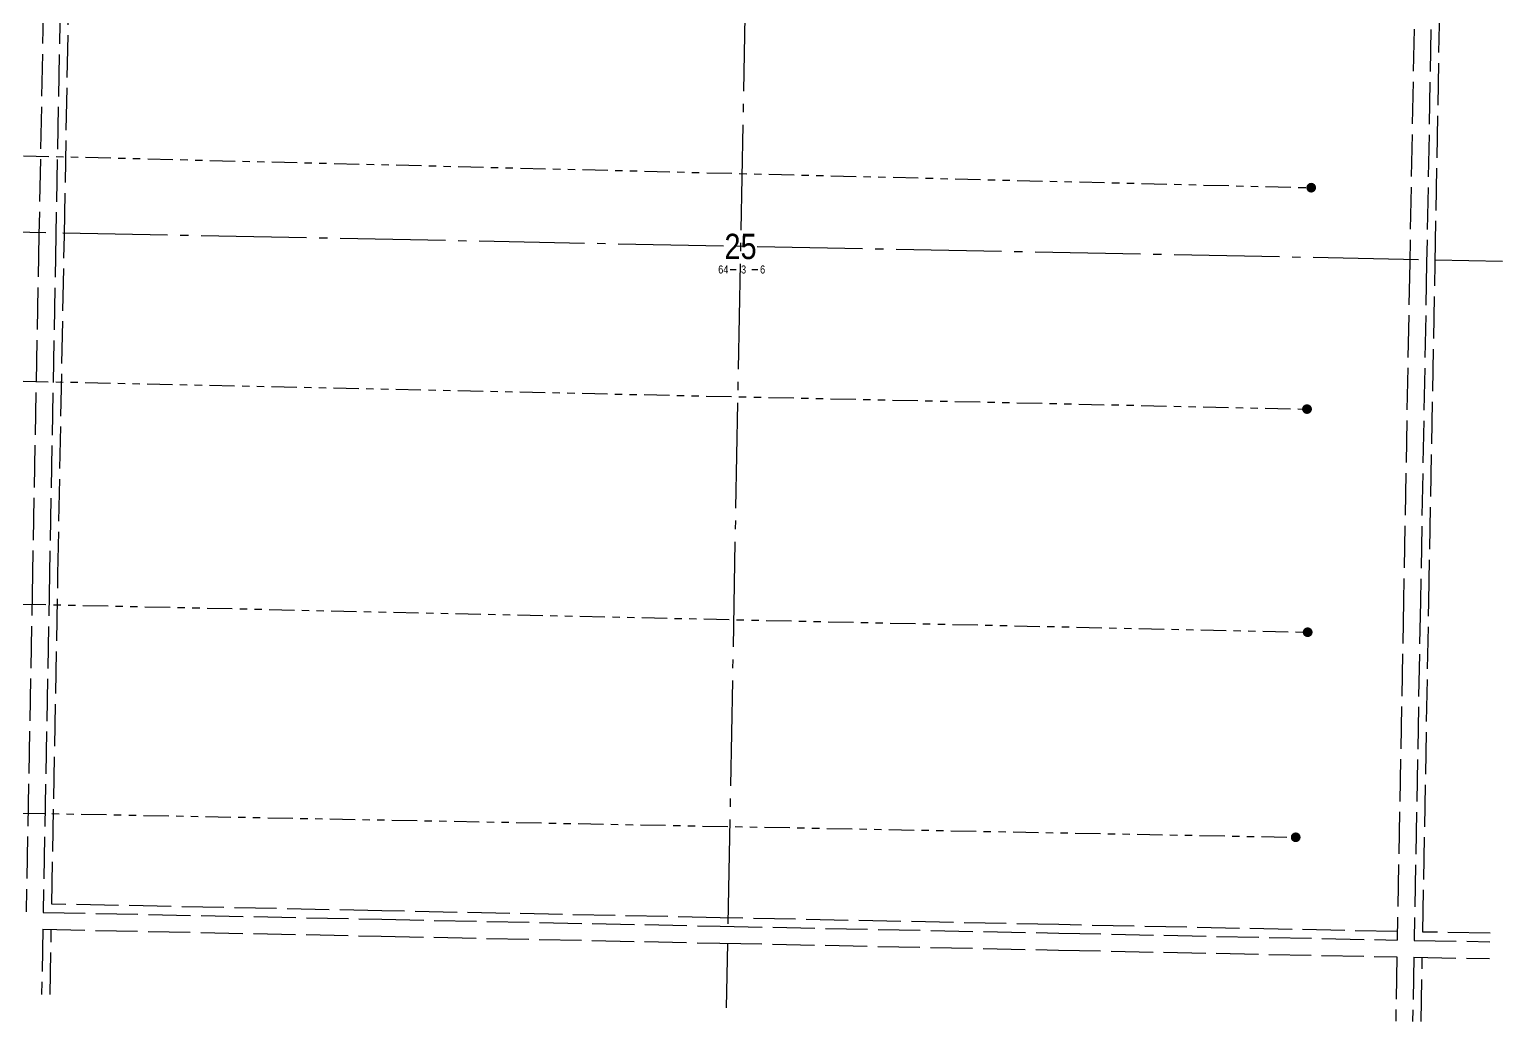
# Model space of a CAD drawing. Extents: x 398953 to 418778, y 6021401 to 6052343.
# Drawn here: x 414149 to 415898, y 6046494 to 6047672 of the extents above; entities that cross this region are included whole.
import ezdxf
from ezdxf.enums import TextEntityAlignment as Align

# ---------------------------------------------------------------- set-up
doc = ezdxf.new("R2010")
doc.units = 0
doc.header["$LTSCALE"] = 5
for name, pattern in [('foc-DRILLPATH', [14.75, 6, -1.75, 1.75, -1.75, 1.75, -1.75]), ('foc-QUARTERLINE', [33, 25, -3, 2, -3]), ('foc-UNSURVEYED', [12.5, 10, -2.5])]:
    doc.linetypes.add(name, pattern=pattern)
for name, color, linetype in [('10', 1, 'Continuous'), ('9', 3, 'Continuous'), ('L-MON', 1, 'Continuous'), ('L-SECLBL', 7, 'Continuous'), ('L-SECQ', 8, 'foc-QUARTERLINE'), ('L-USEC', 7, 'foc-UNSURVEYED'), ('P-PDRILLPATH', 12, 'foc-DRILLPATH')]:
    doc.layers.add(name, color=color, linetype=linetype)
doc.layers.add('Z-DRILL-POINT', color=7, linetype='Continuous', true_color=0x7575ff, plot=False)
doc.styles.add('80L', font='ARIALN.TTF', dxfattribs={"height": 10})
doc.styles.add('SIMPLEX', font='ARIALN.TTF')

# ---------------------------------------------------------------- blocks, each defined once
blk = doc.blocks.new('L-SECLBL')
at = {"layer": '9', "color": 7}
for p, q in [((-5.1, -27.8), (-12.3, -27.8)), ((20.7, -27.8), (13.5, -27.8))]:
    blk.add_line(p, q, dxfattribs=at)
at = {"layer": '10', "color": 2, "style": 'SIMPLEX'}
blk.add_attdef('SEC', text='', height=30, dxfattribs=at).set_placement((0, 0), align=Align.MIDDLE)
at = {"layer": '10', "color": 5, "style": '80L'}
blk.add_attdef('TWP', text='', height=9.5, dxfattribs=at).set_placement((-14.4, -27.4), align=Align.MIDDLE_RIGHT)
blk.add_attdef('RGE', text='', height=9.5, dxfattribs=at).set_placement((3.6, -27.4), align=Align.MIDDLE_CENTER)
blk.add_attdef('MER', text='', height=9.5, dxfattribs=at).set_placement((23.2, -27.4), align=Align.MIDDLE_LEFT)
blk = doc.blocks.new('plbh')
at = {"layer": 'L-MON'}
h = blk.add_hatch(color=255, dxfattribs=at)
h.dxf.hatch_style = 1
edge = h.paths.add_edge_path()
edge.add_arc((0, 0), 1.16, 0, 360)
h = blk.add_hatch(color=256, dxfattribs=at)
h.dxf.hatch_style = 1
h.paths.add_polyline_path([(-0.96, 0, 1), (0.96, 0, 1)])
h.paths.add_polyline_path([(0.91, 0, -1), (-0.91, 0, -1)], flags=16)
h.paths.add_polyline_path([(0.45, 0, -1), (-0.45, 0, -1)], flags=0)
h = blk.add_hatch(color=256, dxfattribs=at)
h.dxf.hatch_style = 1
h.paths.add_polyline_path([(-0.45, 0, 1), (0.45, 0, 1)])
h.paths.add_polyline_path([(0.4, 0, -1), (-0.4, 0, -1)], flags=16)
at = {"layer": 'L-MON', "color": 240}
for radius in [0.96, 0.91, 0.45, 0.4]:
    blk.add_circle((0, 0), radius, dxfattribs=at)

msp = doc.modelspace()

# ---------------------------------------------------------------- linework, layer by layer
at = {"layer": 'L-SECQ'}
for p, q in [((415008.064, 6048218.419), (414977.968, 6046610.046)), ((414168.307, 6047430.404), (412559.096, 6047461.957)), ((415797.622, 6047398.456), (414188.411, 6047430.009)), ((415897.559, 6047396.497), (415817.726, 6047398.062)), ((414977.534, 6046586.844), (414976.098, 6046510.107))]:
    msp.add_line(p, q, dxfattribs=at)
at = {"layer": 'L-USEC'}
for p, q in [((414167.776, 6047830.082), (414160.207, 6047428.051)), ((414187.89, 6047829.703), (414180.32, 6047427.672)), ((414190.363, 6047427.439), (414197.932, 6047829.471)), ((415814.903, 6047796.788), (415807.474, 6047394.63)), ((415817.517, 6047394.46), (415824.946, 6047796.619)), ((414160.207, 6047428.051), (414152.639, 6047026.019)), ((414180.32, 6047427.672), (414172.753, 6047025.64)), ((414182.795, 6047025.404), (414190.363, 6047427.439)), ((415807.474, 6047394.63), (415800.047, 6046992.467)), ((415810.089, 6046992.302), (415817.517, 6047394.46)), ((414152.639, 6047026.019), (414145.072, 6046624.001)), ((414172.753, 6047025.64), (414165.184, 6046623.589)), ((414175.417, 6046633.427), (414182.795, 6047025.404)), ((415800.047, 6046992.467), (415792.619, 6046590.332)), ((415802.847, 6046600.194), (415810.089, 6046992.302)), ((414165.184, 6046623.589), (414567.043, 6046615.365)), ((414567.196, 6046625.409), (414175.417, 6046633.427)), ((414969.031, 6046617.187), (414567.196, 6046625.409)), ((414164.806, 6046603.476), (414163.349, 6046526.06)), ((414164.806, 6046603.476), (414566.632, 6046595.252)), ((414173.392, 6046525.847), (414174.849, 6046603.27)), ((414567.043, 6046615.365), (414968.88, 6046607.142)), ((414968.88, 6046607.142), (415370.713, 6046598.915)), ((415370.86, 6046608.961), (414969.031, 6046617.187)), ((415772.691, 6046600.734), (415370.86, 6046608.961)), ((414566.632, 6046595.252), (414968.469, 6046587.029)), ((414968.469, 6046587.029), (415370.301, 6046578.803)), ((415370.713, 6046598.915), (415772.505, 6046590.691)), ((415792.619, 6046590.332), (415882.576, 6046588.723)), ((415882.775, 6046598.765), (415802.847, 6046600.194)), ((415370.301, 6046578.803), (415772.134, 6046570.577)), ((415772.134, 6046570.577), (415770.73, 6046494.526)), ((415792.248, 6046570.218), (415790.843, 6046494.155)), ((415792.248, 6046570.218), (415882.216, 6046568.609)), ((415800.885, 6046493.935), (415802.29, 6046570.039))]:
    msp.add_line(p, q, dxfattribs=at)
msp.add_lwpolyline([(415802.219, 6048199.317), (415794.79, 6047797.16), (415787.361, 6047395.001), (415779.933, 6046992.838), (415772.505, 6046590.691)], dxfattribs=at)
at = {"layer": 'P-PDRILLPATH', "flags": 128}
for points in [[(412014.957, 6047653.398), (412343.086, 6047566.469), (415670.445, 6047483.936)], [(411995.523, 6047642.078), (412474.04, 6046773.165), (415652.057, 6046712.695)], [(412002.001, 6047645.851), (412108.301, 6047129.472), (412309.926, 6047029.658), (415666.251, 6046956.186)], [(412008.479, 6047649.624), (412169.054, 6047297.226), (415665.485, 6047221.075)]]:
    msp.add_lwpolyline(points, dxfattribs=at)

# ---------------------------------------------------------------- block references
at = {"layer": 'L-MON', "xscale": 4.99999999999998, "yscale": 4.99999999999998, "zscale": 4.99999999999998}
for p in [(415670.445, 6047483.936), (415665.485, 6047221.075), (415666.251, 6046956.186), (415652.057, 6046712.695)]:
    msp.add_blockref('plbh', p, dxfattribs=at)
at = {"layer": 'L-SECLBL'}
msp.add_blockref('L-SECLBL', (414993.016, 6047414.233), dxfattribs=at).add_auto_attribs({'SEC': '25', 'TWP': '64', 'RGE': '3', 'MER': '6'})

# ---------------------------------------------------------------- texts
at = {"layer": 'Z-DRILL-POINT', "color": 217, "true_color": 0x93278f, "style": '80L'}
for s, p in [('D3', (415670.445, 6047483.936)), ('C3', (415665.485, 6047221.075)), ('B4', (415666.251, 6046956.186)), ('A3', (415652.057, 6046712.695))]:
    msp.add_text(s, height=1.9991, dxfattribs=at).set_placement(p)

doc.saveas('drawing.dxf')
